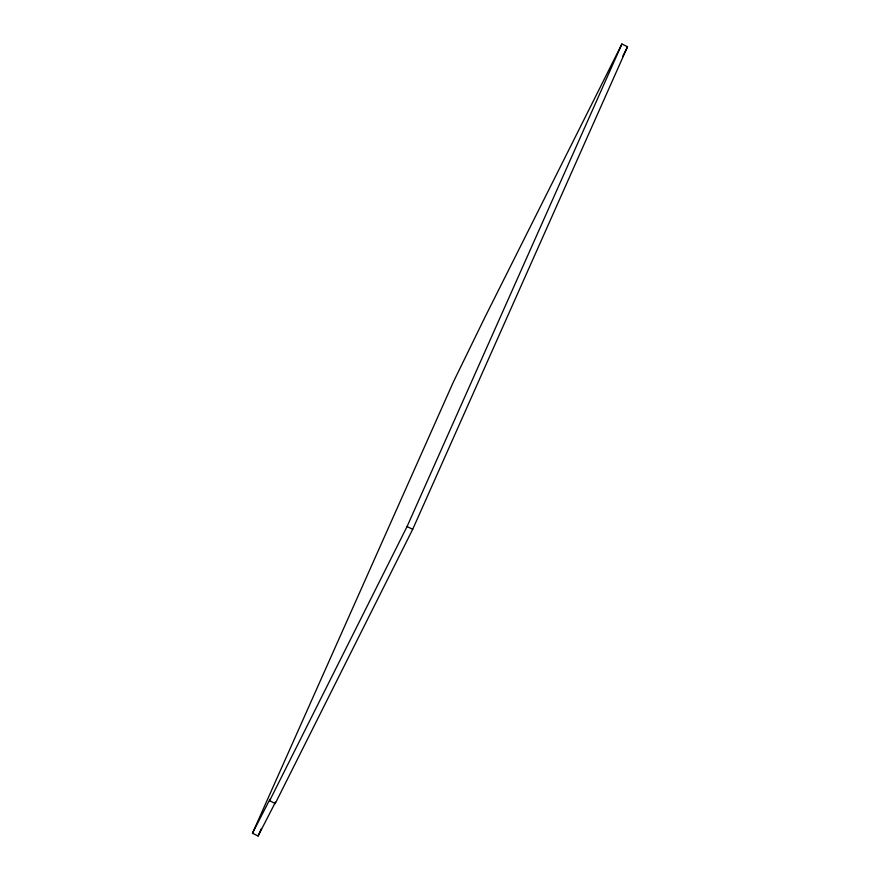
<?xml version="1.0" encoding="UTF-8"?>
<svg xmlns="http://www.w3.org/2000/svg" width="880" height="880" viewBox="0 0 880 880"><rect width="100%" height="100%" fill="white"/><g stroke="black" fill="none" stroke-linecap="round" stroke-linejoin="round"><path stroke-width="1.32" d="M269.632 800.734L269.874 799.381L252.472 833.217L258.093 836L275.484 802.164L275.242 803.517L269.632 800.734L407.066 526.548L621.907 44L627.528 46.783L412.687 529.331L275.242 803.517M252.472 833.217L453.442 381.832L484.473 318.186L621.907 44M258.093 836L261.437 828.476M622.611 56.573L627.528 46.783M407.066 526.548L412.687 529.331"/></g></svg>
